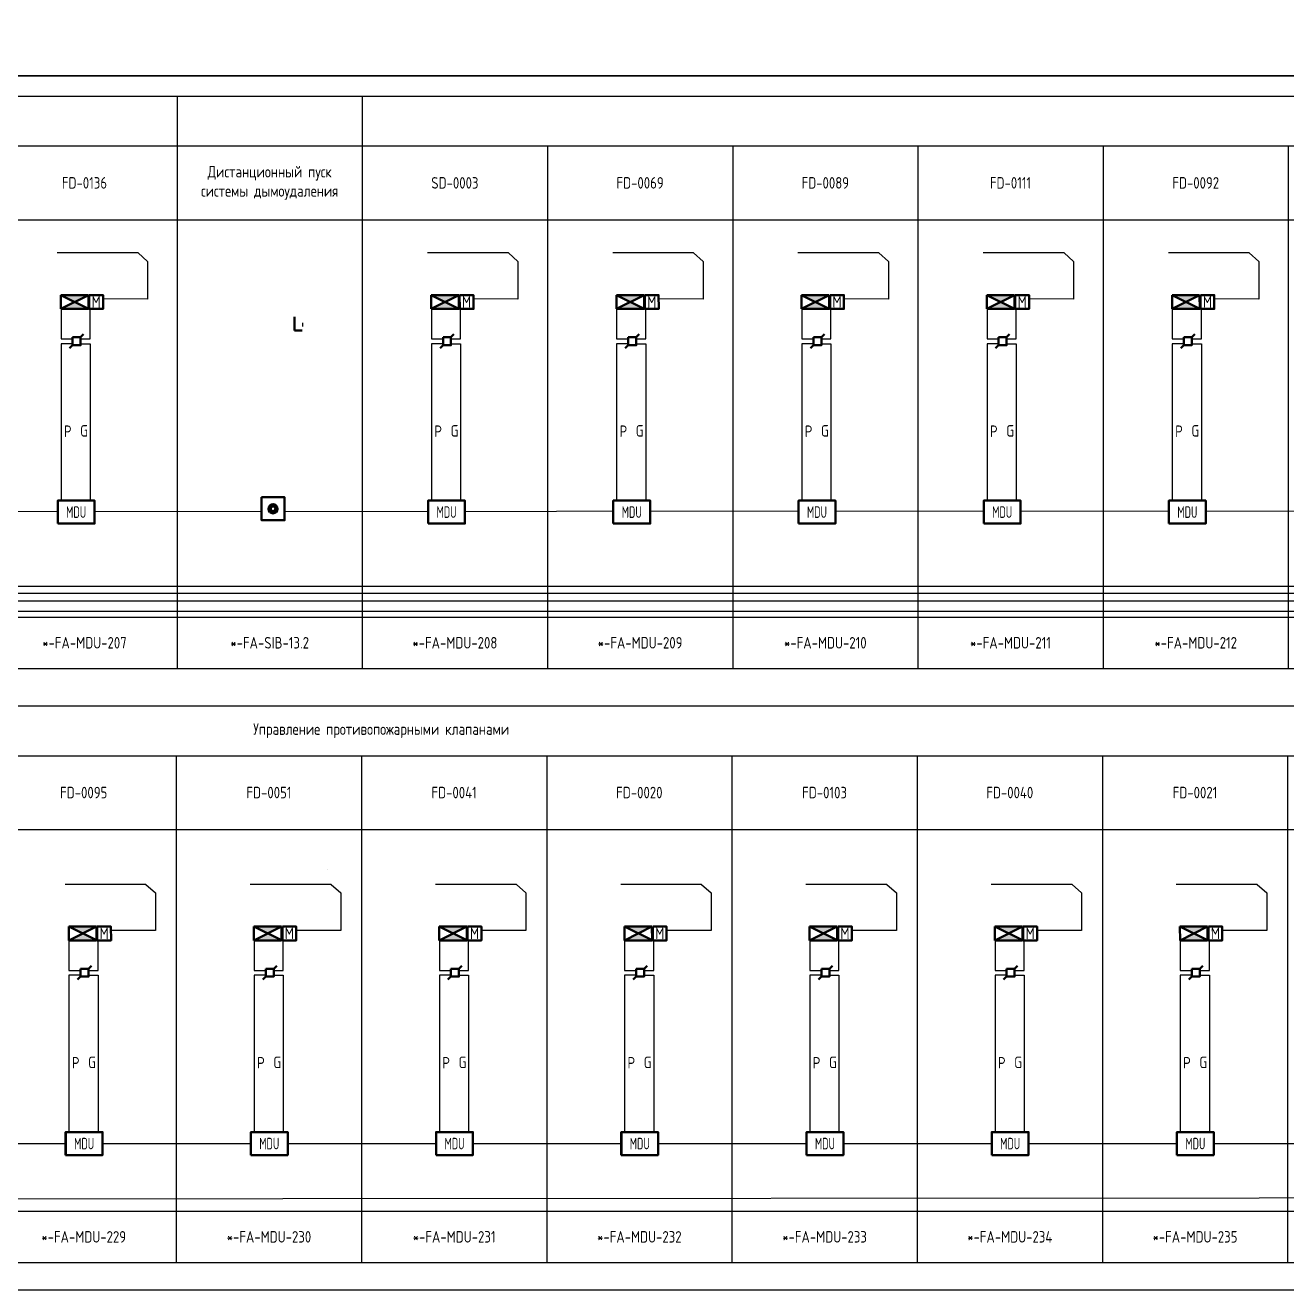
# Model space of a CAD drawing. Header units: millimetres. Extents: x 127230 to 906013, y -355313 to -209225.
# Drawn here: x 241507 to 268898, y -339532 to -312092 of the extents above; entities that cross this region are included whole.
import ezdxf
from ezdxf.enums import TextEntityAlignment as Align

# ---------------------------------------------------------------- set-up
doc = ezdxf.new("R2018")
doc.units = ezdxf.units.MM
doc.linetypes.add('Cплошная', pattern=[0])
for name, color, linetype, lineweight in [('14', 250, 'Continuous', 0), ('GM_кабель_СПС', 6, 'Continuous', 25), ('АТ_ПС_ИП_025', 1, 'Continuous', 25), ('АТ_ПС_ППКП_025', 5, 'Continuous', 25), ('АТ_ПС_Текст_025', 7, 'Continuous', 25), ('АТ_ПС_Трасса_100', 1, 'Continuous', 100)]:
    doc.layers.add(name, color=color, linetype=linetype, lineweight=lineweight)
doc.layers.add('ПС2', color=230, linetype='Continuous')
doc.styles.add('GLE_OASR_TextStyle', font='GOST2304A.ttf')
doc.styles.get("Standard").update_dxf_attribs({"font": 'gost_0.ttf'})
doc.styles.add('ГОСТ 2.304', font='CS_Gost2304.shx', dxfattribs={"width": 0.8})

# ---------------------------------------------------------------- blocks, each defined once
blk = doc.blocks.new('*U53')
at = {"color": 0, "lineweight": 30, "width": 1.001, "flags": 104}
blk.add_attdef('ТЕКСТ1', text='', height=2.5, dxfattribs=at).set_placement((0.55, 3.27), align=Align.TOP_LEFT)
at = {"color": 0, "lineweight": 0}
blk.add_wipeout([(0, 4.3), (16.02, 4.3), (16.02, 0), (0, 0)], dxfattribs=at)
blk = doc.blocks.new('*U54')
at = {"color": 0, "lineweight": 30, "width": 1.001, "flags": 104}
blk.add_attdef('ТЕКСТ1', text='', height=2.5, dxfattribs=at).set_placement((0.55, 3.27), align=Align.TOP_LEFT)
at = {"color": 0, "lineweight": 0}
blk.add_wipeout([(0, 4.3), (21.07, 4.3), (21.07, 0), (0, 0)], dxfattribs=at)
blk = doc.blocks.new('*U49')
at = {"linetype": 'Continuous', "lineweight": 25}
blk.add_wipeout([(-1.5, -1.5), (-1.5, 1.5), (1.5, 1.5), (1.5, -1.5)], dxfattribs=at)
at = {"color": 0, "linetype": 'Continuous', "lineweight": -2}
for p, q in [((1.5, 1.5), (2.63, 2.63)), ((-1.5, -1.5), (-2.63, -2.63))]:
    blk.add_line(p, q, dxfattribs=at)
blk.add_lwpolyline([(-1.5, 1.5), (1.5, 1.5), (1.5, -1.5), (-1.5, -1.5)], close=True, dxfattribs=at)
blk = doc.blocks.new('*U52')
at = {"linetype": 'Continuous', "lineweight": -2}
h = blk.add_hatch(color=0, dxfattribs=at)
h.dxf.hatch_style = 1
h.paths.add_polyline_path([(-6, 2.97), (-2.98, 1.48), (0, 2.97)])
h.paths.add_polyline_path([(-2.98, 1.48), (-6, -0.03), (0, -0.03), (0, 0)])
at = {"color": 0, "linetype": 'Continuous', "lineweight": -2}
for p, q in [((-6, -0.03), (-6, 2.97)), ((0, 2.97), (-6, 2.97)), ((-6, 2.97), (0, 0)), ((-6, -0.03), (0, 2.97)), ((0, -0.03), (0, 2.97)), ((0, 1.47), (0.18, 1.47)), ((-6, -0.03), (0, -0.03))]:
    blk.add_line(p, q, dxfattribs=at)
blk.add_lwpolyline([(0.18, 2.97), (3.18, 2.97), (3.18, -0.03), (0.18, -0.03)], close=True, dxfattribs=at)
at = {"color": 0, "linetype": 'Continuous', "lineweight": -2, "style": 'GLE_OASR_TextStyle'}
blk.add_text('М', height=2.5, dxfattribs=at).set_placement((1.68, 1.47), align=Align.MIDDLE_CENTER)
blk = doc.blocks.new('*U51')
at = {"color": 0, "linetype": 'Continuous', "lineweight": -2}
blk.add_lwpolyline([(-8, -0.03), (0, -0.03), (0, 4.97), (-8, 4.97)], close=True, dxfattribs=at)
at = {"color": 0, "linetype": 'Continuous', "lineweight": -2, "style": 'ГОСТ 2.304', "width": 0.8, "flags": 4}
blk.add_attdef('НАДПИСЬ', text='', height=2.5, dxfattribs=at).set_placement((-4, 2.47), align=Align.MIDDLE_CENTER)
blk = doc.blocks.new('*U50')
at = {"color": 0, "lineweight": 0}
blk.add_wipeout([(-2.08, 6.13), (-19.65, 6.12), (-19.65, 1.83), (-2.08, 1.83)], dxfattribs=at)
at = {"color": 0, "linetype": 'Cплошная', "lineweight": 25}
for q in [(-19.65, 1.83), (0, 0)]:
    blk.add_line((-2.08, 1.83), q, dxfattribs=at)
at = {"color": 0, "lineweight": 30, "flags": 104}
blk.add_attdef('ТЕКСТ1', text='', height=2.5, dxfattribs=at).set_placement((-2.99, 5.1), align=Align.TOP_RIGHT)
blk = doc.blocks.new('*T75')
at = {"color": 7, "linetype": 'ByBlock', "transparency": 16777216}
for p, q in [((0, 0), (125123, 0)), ((4022, 0), (4022, -12425)), ((8043, 0), (8043, -12425)), ((36195, 0), (36195, -12425)), ((40217, 0), (40217, -12425)), ((92498, 0), (92498, -12425)), ((100542, 0), (100542, -12425)), ((108585, 0), (108585, -12425)), ((113058, 0), (113058, -12425)), ((117080, 0), (117080, -12425)), ((121102, 0), (121102, -12425)), ((125123, 0), (125123, -12425)), ((0, -1085), (125123, -1085)), ((12065, -1085), (12065, -12425)), ((16087, -1085), (16087, -12425)), ((20108, -1085), (20108, -12425)), ((24130, -1085), (24130, -12425)), ((28152, -1085), (28152, -12425)), ((32173, -1085), (32173, -12425)), ((44238, -1085), (44238, -12425)), ((48260, -1085), (48260, -12425)), ((52282, -1085), (52282, -12425)), ((56303, -1085), (56303, -12425)), ((60325, -1085), (60325, -12425)), ((64347, -1085), (64347, -12425)), ((68368, -1085), (68368, -12425)), ((72390, -1085), (72390, -12425)), ((76412, -1085), (76412, -12425)), ((80433, -1085), (80433, -12425)), ((84455, -1085), (84455, -12425)), ((88477, -1085), (88477, -12425)), ((0, -2686), (125123, -2686)), ((0, -2686), (0, -11307)), ((0, -11307), (125123, -11307)), ((0, -12425), (125123, -12425))]:
    blk.add_line(p, q, dxfattribs=at)
at = {"color": 0, "linetype": 'ByBlock', "lineweight": -2, "transparency": 16777216}
for p, q in [((0, 0), (0, -2686)), ((0, -11307), (0, -12425))]:
    blk.add_line(p, q, dxfattribs=at)
at = {"color": 7, "transparency": 16777216, "char_height": 250, "attachment_point": 5, "style": 'GLE_OASR_TextStyle'}
for s, insert, width in [('Управление противопожарными клапанами', (2011, -542), 4020.47), ('{\\fGOST 2.304 type A|b0|i0|c204|p34;\\C256;Отключение вытяжной вентиляции\\fGOST 2.304 type A|b0|i0|c0|p34;, \\fGOST 2.304 type A|b0|i0|c204|p34;кондиционирования\\fGOST 2.304 type A|b0|i0|c0|p34;, \\fGOST 2.304 type A|b0|i0|c204|p34;электроконвекторов\\fGOST type A|b0|i0|c204|p34;\\W1.001;***}', (96520, -542), 8042.13), ('Управление системами дымоудаления', (110822, -542), 4472.13), ('Контроль состояния систем дымоудаления', (115069, -542), 4020.47), ('Управление системами дымоудаления', (119091, -542), 4020.47), ('Контроль состояния систем дымоудаления', (123113, -542), 4020.47), ('Управление противопожарными клапанами', (22119, -542), 28150.47), ('{\\fGOST 2.304 type A|b0|i0|c204|p34;\\H0.91667x;\\C256;Отключение приточно-вытяжной вентиляции}', (104563, -542), 8042.13), ('Сигнал  "Работа"/"Неисправность"ДВ1 (FAC-0001)/ДВ2 (FAC-0002)', (115069, -1885), 4020.47), ('Сигнал  "Работа"/"Неисправность"  ДП1 (FSC-0001)/ДП2 (FSC-0002)', (123113, -1885), 4020.47), ('{\\fGOST 2.304 type A|b0|i0|c204|p34;\\C256;Дистанционный пуск \\Pсистемы дымоудаления}', (6032, -1885), 4020.47), ('{\\fGOST 2.304 type A|b0|i0|c204|p34;\\C256;Дистанционный пуск \\Pсистемы дымоудаления}', (38206, -1885), 4020.47), ('{\\H0.91667x;\\C256;Отключение F0-51-010-NHC33^J/F0-51-010-NHC32/F0-51-010-NHC14\\fISOCPEUR|b0|i0|c204|p34;\\H1.09091x;\\C7; \\fGOST 2.304 type A|b0|i0|c204|p34;от Щита F0-51-010-NHC31}', (96520, -1885), 8042.13), ('Включение ДВ1 (FAC-0001)/ДВ2 (FAC-0002)', (110822, -1885), 4472.13), ('Включение ДП1 (FSC-0001)/ДП2 (FSC-0002)', (119091, -1885), 4020.47), ('SD-0006', (2011, -1885), 4020.47), ('FD-0102', (10054, -1885), 4020.47), ('FD-0052', (14076, -1885), 4020.47), ('FD-123', (18097, -1885), 4020.47), ('FD-0054', (22119, -1885), 4020.47), ('FD-0137', (30162, -1885), 4020.47), ('FD-0136', (34184, -1885), 4020.47), ('SD-0003', (42227, -1885), 4020.47), ('FD-0069', (46249, -1885), 4020.47), ('FD-0089', (50271, -1885), 4020.47), ('FD-0111', (54292, -1885), 4020.47), ('FD-0092', (58314, -1885), 4020.47), ('FD-120', (62336, -1885), 4020.47), ('FD-0138', (66357, -1885), 4020.47), ('FD-0090', (74401, -1885), 4020.47), ('FD-0070', (78422, -1885), 4020.47), ('FD-0063', (82444, -1885), 4020.47), ('FD-0067', (86466, -1885), 4020.47), ('FD-0079', (90488, -1885), 4020.47), ('Отключение П5 (FA-0005A)/П5р (FA-0005В)/ПВ3 (FAB-0003)', (104563, -1885), 8042.13), ('*-FA-MDU-200', (2011, -11866), 4020.47), ('*-FA-MDU-201', (10054, -11866), 4020.47), ('*-FA-MDU-202', (14076, -11866), 4020.47), ('*-FA-MDU-203', (18097, -11866), 4020.47), ('*-FA-MDU-204', (22119, -11866), 4020.47), ('*-FA-MDU-205', (26141, -11866), 4020.47), ('*-FA-MDU-206', (30162, -11866), 4020.47), ('*-FA-SIB-13.2', (38206, -11866), 4020.47), ('*-FA-MDU-208', (42227, -11866), 4020.47), ('*-FA-MDU-209', (46249, -11866), 4020.47), ('*-FA-MDU-210', (50271, -11866), 4020.47), ('*-FA-MDU-211', (54292, -11866), 4020.47), ('*-FA-MDU-212', (58314, -11866), 4020.47), ('*-FA-MDU-213', (62336, -11866), 4020.47), ('*-FA-MDU-214', (66357, -11866), 4020.47), ('*-FA-MDU-215', (70379, -11866), 4020.47), ('*-FA-MDU-216', (74401, -11866), 4020.47), ('*-FA-MDU-217', (78422, -11866), 4020.47), ('*-FA-MDU-218', (82444, -11866), 4020.47), ('*-FA-MDU-219', (86466, -11866), 4020.47), ('*-FA-MDU-220', (90488, -11866), 4020.47), (' *-FA-MR1-13.3', (96520, -11866), 8042.13), (' *-FA-MR4-13.1', (104563, -11866), 8042.13), (' *-FA-MR4-13.2', (110822, -11866), 4472.13), ('*-FA-{\\C0;AE}-13.1', (115069, -11866), 4020.47), (' *-FA-MR4-13.4', (119091, -11866), 4020.47), ('*-FA-{\\C0;AE}-13.2', (123113, -11866), 4020.47)]:
    blk.add_mtext(s, dxfattribs=dict(at, insert=insert, width=width))
at = {"color": 7, "transparency": 16777216, "char_height": 250, "attachment_point": 5}
for s, insert, width in [('Управление противопожарными клапанами', (66357, -542), 52280.47), ('*-FA-SIB-13.1', (6032, -11866), 4020.47), ('*-FA-MDU-207', (34184, -11866), 4020.47)]:
    blk.add_mtext(s, dxfattribs=dict(at, insert=insert, width=width))
at = {"transparency": 16777216, "char_height": 250, "width": 4020.47, "attachment_point": 5}
for s, insert in [('FD-0109', (26141, -1885)), ('FD-0139', (70379, -1885))]:
    blk.add_mtext(s, dxfattribs=dict(at, insert=insert))
blk = doc.blocks.new('*U56')
at = {"linetype": 'Continuous', "lineweight": -2}
h = blk.add_hatch(dxfattribs=at)
h.set_pattern_fill('ANGLE', color=0)
h.set_pattern_definition([(0, (7.841, 39.882), (0, 6.985), [5.08, -1.905]), (90, (7.841, 39.882), (-6.985, 4e-16), [5.08, -1.905])])
h.paths.add_polyline_path([(3.41, 42.45, 1), (6.91, 42.45, 1)])
h = blk.add_hatch()
h.set_pattern_fill('ANGLE', color=0)
h.set_pattern_definition([(0, (2.6406, 39.934), (0, 6.985), [5.08, -1.905]), (90, (2.6406, 39.934), (-6.985, 4e-16), [5.08, -1.905])])
h.paths.add_polyline_path([(6.25, 42.89), (6.25, 42.43), (7.64, 42.43)])
h.paths.add_polyline_path([(7.64, 42.43), (6.25, 42.43), (6.25, 41.98)])
at = {"linetype": 'Cплошная'}
blk.add_wipeout([(-2.5, 5), (-2.51, -0.01), (2.5, -0.01), (2.5, 5)], dxfattribs=at)
at = {"linetype": 'ByBlock', "lineweight": -2}
h = blk.add_hatch(color=0, dxfattribs=at)
h.dxf.hatch_style = 1
h.paths.add_polyline_path([(-1, 2.5, 1), (1, 2.5, 1)])
h.paths.add_polyline_path([(0.5, 2.5, -1), (-0.5, 2.5, -1)], flags=16)
at = {"color": 0, "linetype": 'ByBlock', "lineweight": -2}
blk.add_lwpolyline([(-2.5, 5), (2.5, 5), (2.5, 0), (-2.5, 0)], close=True, dxfattribs=at)
for radius in [1, 0.5]:
    blk.add_circle((0, 2.5), radius, dxfattribs=at)
blk = doc.blocks.new('*T82')
at = {"color": 7, "linetype": 'ByBlock', "transparency": 16777216}
for p, q in [((0, 0), (81285, 0)), ((0, 0), (0, -1085)), ((81285, 0), (81285, -12086)), ((0, -1085), (81285, -1085)), ((4022, -1085), (4022, -12086)), ((8043, -1085), (8043, -12086)), ((12065, -1085), (12065, -12086)), ((16087, -1085), (16087, -12086)), ((20108, -1085), (20108, -12086)), ((24130, -1085), (24130, -12086)), ((28152, -1085), (28152, -12086)), ((32173, -1085), (32173, -12086)), ((36195, -1085), (36195, -12086)), ((40217, -1085), (40217, -12086)), ((44238, -1085), (44238, -12086)), ((48260, -1085), (48260, -12086)), ((52282, -1085), (52282, -12086)), ((56303, -1085), (56303, -12086)), ((60325, -1085), (60325, -12086)), ((64347, -1085), (64347, -12086)), ((68368, -1085), (68368, -12086)), ((72845, -1085), (72845, -12086)), ((77445, -1085), (77445, -12086)), ((0, -2686), (81285, -2686)), ((0, -2686), (0, -10968)), ((0, -10968), (81285, -10968)), ((0, -12086), (81285, -12086))]:
    blk.add_line(p, q, dxfattribs=at)
at = {"color": 0, "linetype": 'ByBlock', "lineweight": -2, "transparency": 16777216}
for p, q in [((0, -1085), (0, -2686)), ((0, -10968), (0, -12086))]:
    blk.add_line(p, q, dxfattribs=at)
at = {"color": 7, "transparency": 16777216, "char_height": 250, "attachment_point": 5}
for s, insert, width in [('Управление противопожарными клапанами', (40643, -542), 81283.8), ('FD-0095', (34184, -1885), 4020.47), ('FD-0020', (46249, -1885), 4020.47), ('FD-0103', (50271, -1885), 4020.47), ('FD-0019', (70607, -1885), 4475.47), ('*-FA-MDU-222', (6032, -11527), 4020.47)]:
    blk.add_mtext(s, dxfattribs=dict(at, insert=insert, width=width))
at = {"color": 7, "transparency": 16777216, "char_height": 250, "attachment_point": 5, "style": 'GLE_OASR_TextStyle'}
for s, insert, width in [('FD-0042', (2011, -1885), 4020.47), ('FD-0108', (6032, -1885), 4020.47), ('FD-0056', (10054, -1885), 4020.47), ('FD-0115', (14076, -1885), 4020.47), ('FD-0055', (18097, -1885), 4020.47), ('FD-0104', (22119, -1885), 4020.47), ('FD-0105', (26141, -1885), 4020.47), ('FD-0053', (30162, -1885), 4020.47), ('FD-0051', (38206, -1885), 4020.47), ('FD-0041', (42227, -1885), 4020.47), ('FD-0040', (54292, -1885), 4020.47), ('FD-0021', (58314, -1885), 4020.47), ('FD-0129', (62336, -1885), 4020.47), ('FD-0039', (66357, -1885), 4020.47), ('FD-0018', (75145, -1885), 4598.8), ('FD-0038', (79365, -1885), 3838.8), ('*-FA-MDU-221', (2011, -11527), 4020.47), ('*-FA-MDU-223', (10054, -11527), 4020.47), ('*-FA-MDU-224', (14076, -11527), 4020.47), ('*-FA-MDU-225', (18097, -11527), 4020.47), ('*-FA-MDU-226', (22119, -11527), 4020.47), ('*-FA-MDU-227', (26141, -11527), 4020.47), ('*-FA-MDU-228', (30162, -11527), 4020.47), ('*-FA-MDU-229', (34184, -11527), 4020.47), ('*-FA-MDU-230', (38206, -11527), 4020.47), ('*-FA-MDU-231', (42227, -11527), 4020.47), ('*-FA-MDU-232', (46249, -11527), 4020.47), ('*-FA-MDU-233', (50271, -11527), 4020.47), ('*-FA-MDU-234', (54292, -11527), 4020.47), ('*-FA-MDU-235', (58314, -11527), 4020.47), ('*-FA-MDU-236', (62336, -11527), 4020.47), ('*-FA-MDU-237', (66357, -11527), 4020.47), ('*-FA-MDU-238', (70607, -11527), 4475.47), ('*-FA-MDU-239', (75145, -11527), 4598.8), ('*-FA-MDU-240', (79365, -11527), 3838.8)]:
    blk.add_mtext(s, dxfattribs=dict(at, insert=insert, width=width))

msp = doc.modelspace()

# ---------------------------------------------------------------- linework, layer by layer
at = {"color": 18, "true_color": 0x000000}
msp.add_lwpolyline([(204084, -313190), (370338, -313190), (370338, -285232), (204084, -285232)], close=True, dxfattribs=at)
at = {"layer": '14', "color": 6, "lineweight": 25}
for points in [[(242283, -318248), (242283, -318898), (242535, -318898)], [(250326, -318248), (250326, -318898), (250578, -318898)], [(254348, -318248), (254348, -318898), (254600, -318898)], [(258369, -318248), (258369, -318898), (258621, -318898)], [(262391, -318248), (262391, -318898), (262643, -318898)], [(266413, -318248), (266413, -318898), (266665, -318898)], [(242456, -331952), (242456, -332602), (242708, -332602)], [(246477, -331952), (246477, -332602), (246729, -332602)], [(250499, -331952), (250499, -332602), (250751, -332602)], [(254521, -331952), (254521, -332602), (254773, -332602)], [(258542, -331952), (258542, -332602), (258794, -332602)], [(262564, -331952), (262564, -332602), (262816, -332602)], [(266586, -331952), (266586, -332602), (266838, -332602)]]:
    msp.add_lwpolyline(points, dxfattribs=at)
at = {"layer": 'GM_кабель_СПС'}
msp.add_lwpolyline([(205506, -267284), (204762, -267284), (204762, -322657), (333502, -322600), (333505, -324813), (208960, -324813), (208960, -336361), (289503, -336361), (289503, -337532), (204693, -337589), (204519, -267129), (205506, -267129)], dxfattribs=at)
at = {"layer": 'АТ_ПС_Трасса_100', "color": 92, "lineweight": 25, "ltscale": 100}
for points in [[(242707, -318898), (242915, -318898), (242915, -318249)], [(250750, -318898), (250959, -318898), (250959, -318249)], [(254772, -318898), (254980, -318898), (254980, -318249)], [(258794, -318898), (259002, -318898), (259002, -318249)], [(262815, -318898), (263024, -318898), (263024, -318249)], [(266837, -318898), (267045, -318898), (267045, -318249)], [(242707, -319005), (242915, -319005), (242915, -322407)], [(250750, -319005), (250959, -319005), (250959, -322407)], [(254772, -319005), (254980, -319005), (254980, -322407)], [(258794, -319005), (259002, -319005), (259002, -322407)], [(262815, -319005), (263024, -319005), (263024, -322407)], [(266837, -319005), (267045, -319005), (267045, -322407)], [(242880, -332602), (243088, -332602), (243088, -331954)], [(246902, -332602), (247110, -332602), (247110, -331954)], [(250924, -332602), (251132, -332602), (251132, -331954)], [(254945, -332602), (255153, -332602), (255153, -331954)], [(258967, -332602), (259175, -332602), (259175, -331954)], [(262989, -332602), (263197, -332602), (263197, -331954)], [(267010, -332602), (267218, -332602), (267218, -331954)], [(242880, -332709), (243088, -332709), (243088, -336111)], [(246902, -332709), (247110, -332709), (247110, -336111)], [(250924, -332709), (251132, -332709), (251132, -336111)], [(254945, -332709), (255153, -332709), (255153, -336111)], [(258967, -332709), (259175, -332709), (259175, -336111)], [(262989, -332709), (263197, -332709), (263197, -336111)], [(267010, -332709), (267218, -332709), (267218, -336111)]]:
    msp.add_lwpolyline(points, dxfattribs=at)
at = {"layer": 'АТ_ПС_Трасса_100', "color": 6, "lineweight": 25, "ltscale": 100}
for points in [[(242535, -319005), (242283, -319005), (242283, -322407)], [(250578, -319005), (250326, -319005), (250326, -322407)], [(254600, -319005), (254348, -319005), (254348, -322407)], [(258621, -319005), (258369, -319005), (258369, -322407)], [(262643, -319005), (262391, -319005), (262391, -322407)], [(266665, -319005), (266413, -319005), (266413, -322407)], [(242708, -332709), (242456, -332709), (242456, -336111)], [(246729, -332709), (246477, -332709), (246477, -336111)], [(250751, -332709), (250499, -332709), (250499, -336111)], [(254773, -332709), (254521, -332709), (254521, -336111)], [(258794, -332709), (258542, -332709), (258542, -336111)], [(262816, -332709), (262564, -332709), (262564, -336111)], [(266838, -332709), (266586, -332709), (266586, -336111)]]:
    msp.add_lwpolyline(points, dxfattribs=at)

# ---------------------------------------------------------------- block references
for name, p in [('*T75', (208608, -313627)), ('*T82', (208592, -326858))]:
    msp.add_blockref(name, p)
at = {"layer": 'ПС2', "color": 5, "lineweight": 50, "transparency": 33554687, "xscale": 100, "yscale": 100, "zscale": 100, "rotation": 0.1250381865928775}
for p in [(242878, -318244), (250922, -318244), (254943, -318244), (258965, -318244), (262987, -318244), (267008, -318244), (243051, -331948), (247073, -331948), (251095, -331948), (255116, -331948), (259138, -331948), (263160, -331948), (267181, -331948)]:
    msp.add_blockref('*U52', p, dxfattribs=at)

# ---------------------------------------------------------------- texts
at = {"layer": 'АТ_ПС_Текст_025', "char_height": 250, "attachment_point": 5, "style": 'GLE_OASR_TextStyle'}
for s, insert in [('P', (242429, -320902)), ('G', (242784, -320894)), ('P', (250472, -320902)), ('G', (250828, -320894)), ('P', (254494, -320902)), ('G', (254849, -320894)), ('P', (258516, -320902)), ('G', (258871, -320894)), ('P', (262537, -320902)), ('G', (262893, -320894)), ('P', (266559, -320902)), ('G', (266914, -320894)), ('P', (242602, -334607)), ('G', (242957, -334598)), ('P', (246624, -334607)), ('G', (246979, -334598)), ('P', (250645, -334607)), ('G', (251001, -334598)), ('P', (254667, -334607)), ('G', (255022, -334598)), ('P', (258689, -334607)), ('G', (259044, -334598)), ('P', (262710, -334607)), ('G', (263066, -334598)), ('P', (266732, -334607)), ('G', (267087, -334598))]:
    msp.add_mtext_dynamic_manual_height_columns(s, width=1237.88, gutter_width=12.5, heights=[0], dxfattribs=dict(at, insert=insert))

# ---------------------------------------------------------------- next in the draw order: block references
at = {"layer": 'АТ_ПС_ИП_025', "color": 5, "lineweight": 50, "transparency": 33554687, "xscale": 100, "yscale": 100, "zscale": 100}
msp.add_blockref('*U56', (246887, -322834), dxfattribs=at)
at = {"layer": 'АТ_ПС_ИП_025', "lineweight": 50, "xscale": 57.51779866433964, "yscale": 57.51779866433964, "zscale": 57.51779866433964}
for p in [(242621, -318948), (250664, -318948), (254686, -318948), (258708, -318948), (262729, -318948), (266751, -318948), (242794, -332652), (246816, -332652), (250837, -332652), (254859, -332652), (258881, -332652), (262902, -332652), (266924, -332652)]:
    msp.add_blockref('*U49', p, dxfattribs=at)
at = {"layer": 'АТ_ПС_Текст_025', "linetype": 'Continuous'}
ref = msp.add_blockref('*U50', (244163, -317216), dxfattribs=dict(at, xscale=100, yscale=100, zscale=100))
lines = msp.add_mtext('230 В AC*** ', dxfattribs={"layer": '0', "color": 0, "insert": (243864, -316706), "char_height": 2.5, "attachment_point": 1})
ref.add_attrib('ТЕКСТ1', '', (243864, -316706), dxfattribs={"flags": 104}).embed_mtext(lines)
ref = msp.add_blockref('*U50', (252206, -317216), dxfattribs=dict(at, xscale=100, yscale=100, zscale=100))
lines = msp.add_mtext('230 В AC*** ', dxfattribs={"layer": '0', "color": 0, "insert": (251907, -316706), "char_height": 2.5, "attachment_point": 1})
ref.add_attrib('ТЕКСТ1', '', (251907, -316706), dxfattribs={"flags": 104}).embed_mtext(lines)
ref = msp.add_blockref('*U50', (256228, -317216), dxfattribs=dict(at, xscale=100, yscale=100, zscale=100))
lines = msp.add_mtext('230 В AC*** ', dxfattribs={"layer": '0', "color": 0, "insert": (255929, -316706), "char_height": 2.5, "attachment_point": 1})
ref.add_attrib('ТЕКСТ1', '', (255929, -316706), dxfattribs={"flags": 104}).embed_mtext(lines)
ref = msp.add_blockref('*U50', (260249, -317216), dxfattribs=dict(at, xscale=100, yscale=100, zscale=100))
lines = msp.add_mtext('230 В AC*** ', dxfattribs={"layer": '0', "color": 0, "insert": (259950, -316706), "char_height": 2.5, "attachment_point": 1})
ref.add_attrib('ТЕКСТ1', '', (259950, -316706), dxfattribs={"flags": 104}).embed_mtext(lines)
ref = msp.add_blockref('*U50', (264271, -317216), dxfattribs=dict(at, xscale=100, yscale=100, zscale=100))
lines = msp.add_mtext('230 В AC*** ', dxfattribs={"layer": '0', "color": 0, "insert": (263972, -316706), "char_height": 2.5, "attachment_point": 1})
ref.add_attrib('ТЕКСТ1', '', (263972, -316706), dxfattribs={"flags": 104}).embed_mtext(lines)
ref = msp.add_blockref('*U50', (268293, -317216), dxfattribs=dict(at, xscale=100, yscale=100, zscale=100))
lines = msp.add_mtext('230 В AC*** ', dxfattribs={"layer": '0', "color": 0, "insert": (267994, -316706), "char_height": 2.5, "attachment_point": 1})
ref.add_attrib('ТЕКСТ1', '', (267994, -316706), dxfattribs={"flags": 104}).embed_mtext(lines)
at = {"layer": 'АТ_ПС_Текст_025', "transparency": 33554636}
ref = msp.add_blockref('*U53', (242974, -319073), dxfattribs=dict(at, xscale=99.99980000000001, yscale=99.99980000000001, zscale=99.99980000000001))
lines = msp.add_mtext('\\W1.0010;*FA-XK-207', dxfattribs={"layer": '0', "color": 0, "insert": (243028, -318746), "char_height": 2.5, "attachment_point": 1})
ref.add_attrib('ТЕКСТ1', '', (243028, -318746), dxfattribs={"flags": 104}).embed_mtext(lines)
ref = msp.add_blockref('*U53', (251017, -319073), dxfattribs=dict(at, xscale=99.99980000000001, yscale=99.99980000000001, zscale=99.99980000000001))
lines = msp.add_mtext('\\W1.0010;*FA-XK-208', dxfattribs={"layer": '0', "color": 0, "insert": (251072, -318746), "char_height": 2.5, "attachment_point": 1})
ref.add_attrib('ТЕКСТ1', '', (251072, -318746), dxfattribs={"flags": 104}).embed_mtext(lines)
ref = msp.add_blockref('*U53', (255039, -319073), dxfattribs=dict(at, xscale=99.99980000000001, yscale=99.99980000000001, zscale=99.99980000000001))
lines = msp.add_mtext('\\W1.0010;*FA-XK-209', dxfattribs={"layer": '0', "color": 0, "insert": (255093, -318746), "char_height": 2.5, "attachment_point": 1})
ref.add_attrib('ТЕКСТ1', '', (255093, -318746), dxfattribs={"flags": 104}).embed_mtext(lines)
ref = msp.add_blockref('*U53', (259060, -319073), dxfattribs=dict(at, xscale=99.99980000000001, yscale=99.99980000000001, zscale=99.99980000000001))
lines = msp.add_mtext('\\W1.0010;*FA-XK-210', dxfattribs={"layer": '0', "color": 0, "insert": (259115, -318746), "char_height": 2.5, "attachment_point": 1})
ref.add_attrib('ТЕКСТ1', '', (259115, -318746), dxfattribs={"flags": 104}).embed_mtext(lines)
ref = msp.add_blockref('*U53', (263082, -319073), dxfattribs=dict(at, xscale=99.99980000000001, yscale=99.99980000000001, zscale=99.99980000000001))
lines = msp.add_mtext('\\W1.0010;*FA-XK-211', dxfattribs={"layer": '0', "color": 0, "insert": (263137, -318746), "char_height": 2.5, "attachment_point": 1})
ref.add_attrib('ТЕКСТ1', '', (263137, -318746), dxfattribs={"flags": 104}).embed_mtext(lines)
ref = msp.add_blockref('*U53', (267104, -319073), dxfattribs=dict(at, xscale=99.99980000000001, yscale=99.99980000000001, zscale=99.99980000000001))
lines = msp.add_mtext('\\W1.0010;*FA-XK-212', dxfattribs={"layer": '0', "color": 0, "insert": (267158, -318746), "char_height": 2.5, "attachment_point": 1})
ref.add_attrib('ТЕКСТ1', '', (267158, -318746), dxfattribs={"flags": 104}).embed_mtext(lines)
at = {"layer": 'АТ_ПС_Текст_025', "transparency": 33554636, "xscale": 99.99980000000001, "yscale": 99.99980000000001, "zscale": 99.99980000000001, "rotation": 90.0000000004073}
for p in [(242167, -321636), (243432, -321636), (250210, -321636), (251476, -321636), (254232, -321636), (255497, -321636), (258253, -321636), (259519, -321636), (262275, -321636), (263541, -321636), (266297, -321636), (267562, -321636), (242340, -335340), (243605, -335340), (246362, -335340), (247627, -335340), (250383, -335340), (251649, -335340), (254405, -335340), (255670, -335340), (258427, -335340), (259692, -335340), (262448, -335340), (263714, -335340), (266470, -335340), (267735, -335340)]:
    msp.add_blockref('*U54', p, dxfattribs=at)
at = {"layer": 'АТ_ПС_Текст_025', "linetype": 'Continuous'}
ref = msp.add_blockref('*U50', (244336, -330921), dxfattribs=dict(at, xscale=100, yscale=100, zscale=100))
lines = msp.add_mtext('230 В AC*** ', dxfattribs={"layer": '0', "color": 0, "insert": (244037, -330411), "char_height": 2.5, "attachment_point": 1})
ref.add_attrib('ТЕКСТ1', '', (244037, -330411), dxfattribs={"flags": 104}).embed_mtext(lines)
ref = msp.add_blockref('*U50', (248357, -330921), dxfattribs=dict(at, xscale=100, yscale=100, zscale=100))
lines = msp.add_mtext('230 В AC*** ', dxfattribs={"layer": '0', "color": 0, "insert": (248058, -330411), "char_height": 2.5, "attachment_point": 1})
ref.add_attrib('ТЕКСТ1', '', (248058, -330411), dxfattribs={"flags": 104}).embed_mtext(lines)
ref = msp.add_blockref('*U50', (252379, -330921), dxfattribs=dict(at, xscale=100, yscale=100, zscale=100))
lines = msp.add_mtext('230 В AC*** ', dxfattribs={"layer": '0', "color": 0, "insert": (252080, -330411), "char_height": 2.5, "attachment_point": 1})
ref.add_attrib('ТЕКСТ1', '', (252080, -330411), dxfattribs={"flags": 104}).embed_mtext(lines)
ref = msp.add_blockref('*U50', (256401, -330921), dxfattribs=dict(at, xscale=100, yscale=100, zscale=100))
lines = msp.add_mtext('230 В AC*** ', dxfattribs={"layer": '0', "color": 0, "insert": (256102, -330411), "char_height": 2.5, "attachment_point": 1})
ref.add_attrib('ТЕКСТ1', '', (256102, -330411), dxfattribs={"flags": 104}).embed_mtext(lines)
ref = msp.add_blockref('*U50', (260422, -330921), dxfattribs=dict(at, xscale=100, yscale=100, zscale=100))
lines = msp.add_mtext('230 В AC*** ', dxfattribs={"layer": '0', "color": 0, "insert": (260123, -330411), "char_height": 2.5, "attachment_point": 1})
ref.add_attrib('ТЕКСТ1', '', (260123, -330411), dxfattribs={"flags": 104}).embed_mtext(lines)
ref = msp.add_blockref('*U50', (264444, -330921), dxfattribs=dict(at, xscale=100, yscale=100, zscale=100))
lines = msp.add_mtext('230 В AC*** ', dxfattribs={"layer": '0', "color": 0, "insert": (264145, -330411), "char_height": 2.5, "attachment_point": 1})
ref.add_attrib('ТЕКСТ1', '', (264145, -330411), dxfattribs={"flags": 104}).embed_mtext(lines)
ref = msp.add_blockref('*U50', (268466, -330921), dxfattribs=dict(at, xscale=100, yscale=100, zscale=100))
lines = msp.add_mtext('230 В AC*** ', dxfattribs={"layer": '0', "color": 0, "insert": (268167, -330411), "char_height": 2.5, "attachment_point": 1})
ref.add_attrib('ТЕКСТ1', '', (268167, -330411), dxfattribs={"flags": 104}).embed_mtext(lines)
at = {"layer": 'АТ_ПС_Текст_025', "transparency": 33554636}
ref = msp.add_blockref('*U53', (243147, -332777), dxfattribs=dict(at, xscale=99.99980000000001, yscale=99.99980000000001, zscale=99.99980000000001))
lines = msp.add_mtext('\\W1.0010;*FA-XK-229', dxfattribs={"layer": '0', "color": 0, "insert": (243202, -332450), "char_height": 2.5, "attachment_point": 1})
ref.add_attrib('ТЕКСТ1', '', (243202, -332450), dxfattribs={"flags": 104}).embed_mtext(lines)
ref = msp.add_blockref('*U53', (247169, -332777), dxfattribs=dict(at, xscale=99.99980000000001, yscale=99.99980000000001, zscale=99.99980000000001))
lines = msp.add_mtext('\\W1.0010;*FA-XK-230', dxfattribs={"layer": '0', "color": 0, "insert": (247223, -332450), "char_height": 2.5, "attachment_point": 1})
ref.add_attrib('ТЕКСТ1', '', (247223, -332450), dxfattribs={"flags": 104}).embed_mtext(lines)
ref = msp.add_blockref('*U53', (251190, -332777), dxfattribs=dict(at, xscale=99.99980000000001, yscale=99.99980000000001, zscale=99.99980000000001))
lines = msp.add_mtext('\\W1.0010;*FA-XK-231', dxfattribs={"layer": '0', "color": 0, "insert": (251245, -332450), "char_height": 2.5, "attachment_point": 1})
ref.add_attrib('ТЕКСТ1', '', (251245, -332450), dxfattribs={"flags": 104}).embed_mtext(lines)
ref = msp.add_blockref('*U53', (255212, -332777), dxfattribs=dict(at, xscale=99.99980000000001, yscale=99.99980000000001, zscale=99.99980000000001))
lines = msp.add_mtext('\\W1.0010;*FA-XK-232', dxfattribs={"layer": '0', "color": 0, "insert": (255267, -332450), "char_height": 2.5, "attachment_point": 1})
ref.add_attrib('ТЕКСТ1', '', (255267, -332450), dxfattribs={"flags": 104}).embed_mtext(lines)
ref = msp.add_blockref('*U53', (259234, -332777), dxfattribs=dict(at, xscale=99.99980000000001, yscale=99.99980000000001, zscale=99.99980000000001))
lines = msp.add_mtext('\\W1.0010;*FA-XK-233', dxfattribs={"layer": '0', "color": 0, "insert": (259288, -332450), "char_height": 2.5, "attachment_point": 1})
ref.add_attrib('ТЕКСТ1', '', (259288, -332450), dxfattribs={"flags": 104}).embed_mtext(lines)
ref = msp.add_blockref('*U53', (263255, -332777), dxfattribs=dict(at, xscale=99.99980000000001, yscale=99.99980000000001, zscale=99.99980000000001))
lines = msp.add_mtext('\\W1.0010;*FA-XK-234', dxfattribs={"layer": '0', "color": 0, "insert": (263310, -332450), "char_height": 2.5, "attachment_point": 1})
ref.add_attrib('ТЕКСТ1', '', (263310, -332450), dxfattribs={"flags": 104}).embed_mtext(lines)
ref = msp.add_blockref('*U53', (267277, -332777), dxfattribs=dict(at, xscale=99.99980000000001, yscale=99.99980000000001, zscale=99.99980000000001))
lines = msp.add_mtext('\\W1.0010;*FA-XK-235', dxfattribs={"layer": '0', "color": 0, "insert": (267332, -332450), "char_height": 2.5, "attachment_point": 1})
ref.add_attrib('ТЕКСТ1', '', (267332, -332450), dxfattribs={"flags": 104}).embed_mtext(lines)

# ---------------------------------------------------------------- next in the draw order: wipeouts: each hides what was drawn before it
at = {"lineweight": 25}
for points in [[(242211, -322407), (243011, -322407), (243011, -322907), (242211, -322907)], [(250255, -322407), (251055, -322407), (251055, -322907), (250255, -322907)], [(254276, -322407), (255076, -322407), (255076, -322907), (254276, -322907)], [(258298, -322407), (259098, -322407), (259098, -322907), (258298, -322907)], [(262320, -322407), (263120, -322407), (263120, -322907), (262320, -322907)], [(266341, -322407), (267141, -322407), (267141, -322907), (266341, -322907)], [(242385, -336111), (243185, -336111), (243185, -336611), (242385, -336611)], [(246406, -336111), (247206, -336111), (247206, -336611), (246406, -336611)], [(250428, -336111), (251228, -336111), (251228, -336611), (250428, -336611)], [(254450, -336111), (255250, -336111), (255250, -336611), (254450, -336611)], [(258471, -336111), (259271, -336111), (259271, -336611), (258471, -336611)], [(262493, -336111), (263293, -336111), (263293, -336611), (262493, -336611)], [(266515, -336111), (267315, -336111), (267315, -336611), (266515, -336611)]]:
    msp.add_wipeout(points, dxfattribs=at).dxf.layer = 'АТ_ПС_Трасса_100'

# ---------------------------------------------------------------- next in the draw order: linework, layer by layer
at = {"color": 18, "true_color": 0x000000}
msp.add_lwpolyline([(204495, -339532), (341002, -339532), (341002, -313190), (204084, -313190)], close=True, dxfattribs=at)
at = {"layer": '14', "color": 6, "lineweight": 25}
for points in [[(244163, -317216), (244163, -318035), (243196, -318031)], [(252206, -317216), (252206, -318035), (251239, -318031)], [(256228, -317216), (256228, -318035), (255261, -318031)], [(260249, -317216), (260249, -318035), (259282, -318031)], [(264271, -317216), (264271, -318035), (263304, -318031)], [(268293, -317216), (268293, -318035), (267326, -318031)], [(244336, -330921), (244336, -331740), (243369, -331735)], [(248357, -330921), (248357, -331740), (247391, -331735)], [(252379, -330921), (252379, -331740), (251412, -331735)], [(256401, -330921), (256401, -331740), (255434, -331735)], [(260422, -330921), (260422, -331740), (259456, -331735)], [(264444, -330921), (264444, -331740), (263477, -331735)], [(268466, -330921), (268466, -331740), (267499, -331735)]]:
    msp.add_lwpolyline(points, dxfattribs=at)
at = {"layer": 'GM_кабель_СПС', "color": 34}
for points in [[(327959, -322894), (327959, -324588), (207445, -324588), (207445, -323981)], [(319464, -322894), (319464, -324422), (207625, -324422), (207625, -323981)], [(207815, -323981), (207815, -324266), (313075, -324266), (313073, -322894)]]:
    msp.add_lwpolyline(points, dxfattribs=at)

# ---------------------------------------------------------------- next in the draw order: block references
at = {"layer": 'АТ_ПС_ППКП_025', "color": 1, "linetype": 'Continuous', "lineweight": 50}
ref = msp.add_blockref('*U51', (243011, -322903), dxfattribs=dict(at, xscale=100, yscale=100, zscale=100))
ref.add_attrib('НАДПИСЬ', 'MDU', dxfattribs={"layer": '0', "color": 0, "linetype": 'Continuous', "lineweight": -2, "height": 250, "style": 'ГОСТ 2.304', "width": 0.8}).set_placement((242611, -322657), align=Align.MIDDLE_CENTER)
ref = msp.add_blockref('*U51', (251054, -322903), dxfattribs=dict(at, xscale=100, yscale=100, zscale=100))
ref.add_attrib('НАДПИСЬ', 'MDU', dxfattribs={"layer": '0', "color": 0, "linetype": 'Continuous', "lineweight": -2, "height": 250, "style": 'ГОСТ 2.304', "width": 0.8}).set_placement((250655, -322657), align=Align.MIDDLE_CENTER)
ref = msp.add_blockref('*U51', (255076, -322903), dxfattribs=dict(at, xscale=100, yscale=100, zscale=100))
ref.add_attrib('НАДПИСЬ', 'MDU', dxfattribs={"layer": '0', "color": 0, "linetype": 'Continuous', "lineweight": -2, "height": 250, "style": 'ГОСТ 2.304', "width": 0.8}).set_placement((254676, -322657), align=Align.MIDDLE_CENTER)
ref = msp.add_blockref('*U51', (259098, -322903), dxfattribs=dict(at, xscale=100, yscale=100, zscale=100))
ref.add_attrib('НАДПИСЬ', 'MDU', dxfattribs={"layer": '0', "color": 0, "linetype": 'Continuous', "lineweight": -2, "height": 250, "style": 'ГОСТ 2.304', "width": 0.8}).set_placement((258698, -322657), align=Align.MIDDLE_CENTER)
ref = msp.add_blockref('*U51', (263119, -322903), dxfattribs=dict(at, xscale=100, yscale=100, zscale=100))
ref.add_attrib('НАДПИСЬ', 'MDU', dxfattribs={"layer": '0', "color": 0, "linetype": 'Continuous', "lineweight": -2, "height": 250, "style": 'ГОСТ 2.304', "width": 0.8}).set_placement((262720, -322657), align=Align.MIDDLE_CENTER)
ref = msp.add_blockref('*U51', (267141, -322903), dxfattribs=dict(at, xscale=100, yscale=100, zscale=100))
ref.add_attrib('НАДПИСЬ', 'MDU', dxfattribs={"layer": '0', "color": 0, "linetype": 'Continuous', "lineweight": -2, "height": 250, "style": 'ГОСТ 2.304', "width": 0.8}).set_placement((266741, -322657), align=Align.MIDDLE_CENTER)
ref = msp.add_blockref('*U51', (243184, -336608), dxfattribs=dict(at, xscale=100, yscale=100, zscale=100))
ref.add_attrib('НАДПИСЬ', 'MDU', dxfattribs={"layer": '0', "color": 0, "linetype": 'Continuous', "lineweight": -2, "height": 250, "style": 'ГОСТ 2.304', "width": 0.8}).set_placement((242785, -336361), align=Align.MIDDLE_CENTER)
ref = msp.add_blockref('*U51', (247206, -336608), dxfattribs=dict(at, xscale=100, yscale=100, zscale=100))
ref.add_attrib('НАДПИСЬ', 'MDU', dxfattribs={"layer": '0', "color": 0, "linetype": 'Continuous', "lineweight": -2, "height": 250, "style": 'ГОСТ 2.304', "width": 0.8}).set_placement((246806, -336361), align=Align.MIDDLE_CENTER)
ref = msp.add_blockref('*U51', (251228, -336608), dxfattribs=dict(at, xscale=100, yscale=100, zscale=100))
ref.add_attrib('НАДПИСЬ', 'MDU', dxfattribs={"layer": '0', "color": 0, "linetype": 'Continuous', "lineweight": -2, "height": 250, "style": 'ГОСТ 2.304', "width": 0.8}).set_placement((250828, -336361), align=Align.MIDDLE_CENTER)
ref = msp.add_blockref('*U51', (255249, -336608), dxfattribs=dict(at, xscale=100, yscale=100, zscale=100))
ref.add_attrib('НАДПИСЬ', 'MDU', dxfattribs={"layer": '0', "color": 0, "linetype": 'Continuous', "lineweight": -2, "height": 250, "style": 'ГОСТ 2.304', "width": 0.8}).set_placement((254850, -336361), align=Align.MIDDLE_CENTER)
ref = msp.add_blockref('*U51', (259271, -336608), dxfattribs=dict(at, xscale=100, yscale=100, zscale=100))
ref.add_attrib('НАДПИСЬ', 'MDU', dxfattribs={"layer": '0', "color": 0, "linetype": 'Continuous', "lineweight": -2, "height": 250, "style": 'ГОСТ 2.304', "width": 0.8}).set_placement((258871, -336361), align=Align.MIDDLE_CENTER)
ref = msp.add_blockref('*U51', (263293, -336608), dxfattribs=dict(at, xscale=100, yscale=100, zscale=100))
ref.add_attrib('НАДПИСЬ', 'MDU', dxfattribs={"layer": '0', "color": 0, "linetype": 'Continuous', "lineweight": -2, "height": 250, "style": 'ГОСТ 2.304', "width": 0.8}).set_placement((262893, -336361), align=Align.MIDDLE_CENTER)
ref = msp.add_blockref('*U51', (267314, -336608), dxfattribs=dict(at, xscale=100, yscale=100, zscale=100))
ref.add_attrib('НАДПИСЬ', 'MDU', dxfattribs={"layer": '0', "color": 0, "linetype": 'Continuous', "lineweight": -2, "height": 250, "style": 'ГОСТ 2.304', "width": 0.8}).set_placement((266915, -336361), align=Align.MIDDLE_CENTER)

doc.saveas('drawing.dxf')
